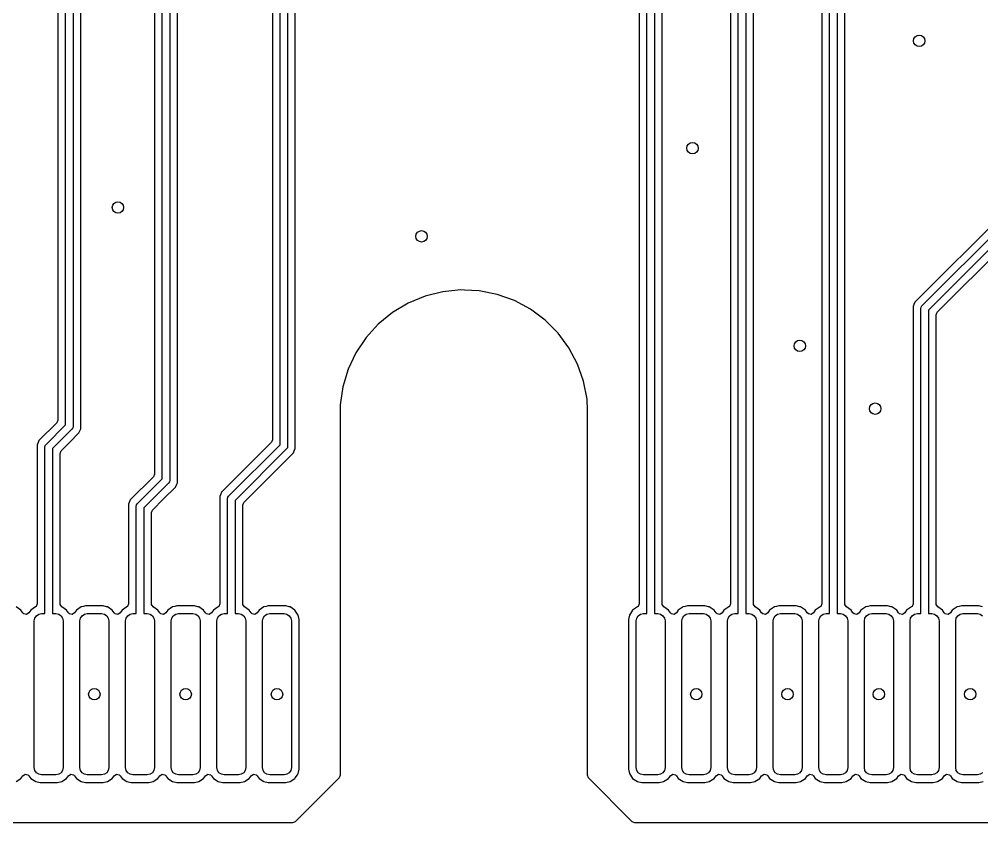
# Model space of a CAD drawing. Extents: x 114.9 to 199.6, y -137.1 to -76.7.
# Drawn here: x 172.25 to 184.9, y -137.15 to -126.59 of the extents above; entities that cross this region are included whole.
import ezdxf

# ---------------------------------------------------------------- set-up
doc = ezdxf.new("R2010")
doc.units = 0
doc.layers.add('BLACK', color=7, linetype='CONTINUOUS')

msp = doc.modelspace()

# ---------------------------------------------------------------- linework, layer by layer
at = {"layer": 'BLACK', "linetype": 'CONTINUOUS'}
for p, q in [((172.7595, -119.910065), (172.7595, -131.857364)), ((172.86, -131.919289), (172.86, -119.94)), ((172.96, -119.96071), (172.96, -131.94)), ((173.0605, -131.969936), (173.0605, -120.022635)), ((174.0295, -120.370062), (174.0295, -132.567363)), ((174.13, -132.629289), (174.13, -120.4)), ((174.23, -120.42071), (174.23, -132.65)), ((174.3305, -132.679936), (174.3305, -120.482636)), ((175.5795, -120.790062), (175.5795, -132.117363)), ((175.68, -132.179289), (175.68, -120.82)), ((175.78, -120.84071), (175.78, -132.2)), ((175.8805, -132.229936), (175.8805, -120.902636)), ((180.5, -134.4), (180.5, -121.29071)), ((180.6, -121.27), (180.6, -134.4)), ((180.7005, -134.270767), (180.7005, -121.240066)), ((180.3995, -121.352636), (180.3995, -134.270767)), ((181.5995, -122.190065), (181.5995, -134.270767)), ((181.7, -134.4), (181.7, -122.22)), ((181.8, -122.24071), (181.8, -134.4)), ((181.9005, -134.270767), (181.9005, -122.302635)), ((182.7995, -122.300065), (182.7995, -134.270767)), ((182.9, -134.4), (182.9, -122.33)), ((183, -122.35071), (183, -134.4)), ((183.1005, -134.270767), (183.1005, -123.557001)), ((185.265148, -129.062011), (184.022413, -130.304746)), ((184.114645, -130.354645), (185.38, -129.089289)), ((185.465355, -129.145356), (184.2, -130.41071)), ((184.314852, -130.437987), (185.557585, -129.195254)), ((178.057953, -130.144151), (177.818779, -130.167286)), ((178.057954, -130.144151), (178.057953, -130.144151)), ((178.105949, -130.146601), (178.057954, -130.144151)), ((178.297937, -130.156402), (178.105949, -130.146601)), ((177.5856, -130.225304), (177.363474, -130.316948)), ((177.818779, -130.167286), (177.5856, -130.225304)), ((178.533506, -130.203773), (178.297937, -130.156402)), ((178.533512, -130.203775), (178.533506, -130.203773)), ((178.75956, -130.285234), (178.533512, -130.203775)), ((177.36347, -130.31695), (177.157214, -130.440234)), ((177.363474, -130.316948), (177.36347, -130.31695)), ((178.759564, -130.285236), (178.75956, -130.285234)), ((178.759569, -130.285238), (178.759564, -130.285236)), ((178.971209, -130.399028), (178.759569, -130.285238)), ((178.97121, -130.399029), (178.971209, -130.399028)), ((178.971212, -130.39903), (178.97121, -130.399029)), ((179.163843, -130.542678), (178.971212, -130.39903)), ((184.00899, -130.337151), (183.9995, -130.360064)), ((183.9995, -130.360064), (183.9995, -130.360065)), ((183.9995, -130.360065), (183.9995, -134.270767)), ((184.022413, -130.304746), (184.00899, -130.337149)), ((184.00899, -130.337149), (184.00899, -130.337151)), ((184.1, -130.39), (184.103806, -130.370866)), ((184.1, -134.4), (184.1, -130.39)), ((184.103806, -130.370866), (184.114645, -130.354645)), ((177.157214, -130.440234), (176.971307, -130.592478)), ((184.2, -130.41071), (184.2, -134.4)), ((184.3005, -130.472635), (184.314852, -130.437987)), ((184.3005, -134.270767), (184.3005, -130.472635)), ((176.971307, -130.592478), (176.809785, -130.770378)), ((179.313154, -130.692826), (179.163843, -130.542678)), ((176.809785, -130.770378), (176.676145, -130.97008)), ((179.333274, -130.713059), (179.313154, -130.692826)), ((179.475843, -130.906487), (179.333274, -130.713059)), ((179.588449, -131.118759), (179.475843, -130.906487)), ((176.676145, -130.97008), (176.573291, -131.187253)), ((179.66865, -131.345271), (179.588449, -131.118759)), ((176.573291, -131.187253), (176.503458, -131.417174)), ((176.503458, -131.417174), (176.46816, -131.654845)), ((179.714706, -131.581107), (179.66865, -131.345271)), ((176.468159, -131.654854), (176.468082, -131.775016)), ((176.46816, -131.654845), (176.468159, -131.654854)), ((179.717817, -131.648584), (179.714706, -131.581107)), ((179.719889, -131.657871), (179.717817, -131.648584)), ((179.719557, -131.657938), (179.719889, -131.657871)), ((179.720498, -131.66267), (179.719557, -131.657938)), ((179.720499, -131.662672), (179.720498, -131.66267)), ((179.720499, -131.706825), (179.720499, -131.662672)), ((176.468082, -131.775016), (176.468082, -131.819168)), ((179.722245, -131.74525), (179.720499, -131.706825)), ((179.720499, -131.750822), (179.722245, -131.74525)), ((179.720499, -136.525942), (179.720499, -131.750822)), ((172.745148, -131.892012), (172.512414, -132.124745)), ((172.604645, -132.174645), (172.86, -131.919289)), ((172.7595, -131.857364), (172.745148, -131.892012)), ((176.468082, -131.819168), (176.468756, -131.822991)), ((176.468756, -131.822991), (176.4695, -131.8315)), ((176.4695, -131.8315), (176.4695, -136.525943)), ((172.945356, -131.975355), (172.69, -132.23071)), ((172.912841, -132.149998), (173.037588, -132.025251)), ((172.956194, -131.959134), (172.945356, -131.975355)), ((172.96, -131.94), (172.956194, -131.959134)), ((173.037588, -132.025251), (173.049043, -131.997593)), ((173.049043, -131.997593), (173.0605, -131.969936)), ((172.501953, -132.15), (172.4895, -132.180062)), ((172.501954, -132.149998), (172.501953, -132.15)), ((172.512411, -132.12475), (172.501954, -132.149998)), ((172.512414, -132.124745), (172.512411, -132.12475)), ((172.593806, -132.190866), (172.604645, -132.174645)), ((172.804852, -132.257987), (172.912841, -132.149998)), ((175.565148, -132.152011), (174.912413, -132.804746)), ((175.5795, -132.117363), (175.565148, -132.152011)), ((172.4895, -132.180062), (172.4895, -134.270767)), ((172.59, -132.21), (172.593806, -132.190866)), ((172.59, -134.4), (172.59, -132.21)), ((172.69, -132.23071), (172.69, -134.4)), ((172.7905, -132.292635), (172.804852, -132.257987)), ((172.7905, -134.270767), (172.7905, -132.292635)), ((175.004645, -132.854645), (175.68, -132.179289)), ((175.765355, -132.235356), (175.09, -132.91071)), ((175.204852, -132.937987), (175.857586, -132.285253)), ((175.776194, -132.219135), (175.765355, -132.235356)), ((175.78, -132.2), (175.776194, -132.219134)), ((175.776194, -132.219134), (175.776194, -132.219135)), ((175.857586, -132.285253), (175.857587, -132.285252)), ((175.857587, -132.285252), (175.86784, -132.260499)), ((175.86784, -132.260499), (175.8805, -132.229936)), ((174.015148, -132.602011), (173.712413, -132.904746)), ((173.804645, -132.954645), (174.13, -132.629289)), ((174.0295, -132.567363), (174.015148, -132.602011)), ((174.226194, -132.669134), (174.215356, -132.685355)), ((174.23, -132.65), (174.226194, -132.669134)), ((174.323188, -132.697587), (174.3305, -132.679936)), ((174.215356, -132.685355), (173.89, -133.01071)), ((174.150204, -132.892635), (174.307588, -132.735251)), ((174.307588, -132.735251), (174.323188, -132.697587)), ((174.912413, -132.804746), (174.89899, -132.837149)), ((173.712413, -132.904746), (173.69899, -132.937149)), ((174.004852, -133.037987), (174.150204, -132.892635)), ((174.89899, -132.837151), (174.8895, -132.860064)), ((174.8895, -132.860064), (174.8895, -132.860065)), ((174.8895, -132.860065), (174.8895, -134.270767)), ((174.89899, -132.837149), (174.89899, -132.837151)), ((174.99, -132.89), (174.993806, -132.870866)), ((174.99, -134.4), (174.99, -132.89)), ((174.993806, -132.870866), (175.004645, -132.854645)), ((175.09, -132.91071), (175.09, -134.4)), ((173.698644, -132.937987), (173.6895, -132.960065)), ((173.6895, -132.960065), (173.6895, -134.270767)), ((173.69899, -132.937151), (173.698644, -132.937987)), ((173.69899, -132.937149), (173.69899, -132.937151)), ((173.79, -132.99), (173.793806, -132.970866)), ((173.79, -134.4), (173.79, -132.99)), ((173.793806, -132.970866), (173.804645, -132.954645)), ((173.89, -133.01071), (173.89, -134.4)), ((173.9905, -133.072635), (174.004852, -133.037987)), ((175.1905, -132.972635), (175.204852, -132.937987)), ((175.1905, -134.270767), (175.1905, -132.972635)), ((173.9905, -134.270767), (173.9905, -133.072635)), ((172.275947, -134.35405), (172.211281, -134.310843)), ((172.467723, -134.311509), (172.404051, -134.354051)), ((172.475148, -134.305415), (172.467723, -134.311509)), ((172.4895, -134.270767), (172.475148, -134.305415)), ((172.791442, -134.280327), (172.7905, -134.270767)), ((172.812277, -134.311509), (172.791442, -134.280327)), ((172.875948, -134.354051), (172.812277, -134.311509)), ((173.068717, -134.310844), (173.004051, -134.354051)), ((173.068719, -134.310843), (173.068717, -134.310844)), ((173.06872, -134.310843), (173.068719, -134.310843)), ((173.096011, -134.305415), (173.06872, -134.310843)), ((173.125748, -134.2995), (173.096011, -134.305415)), ((173.354251, -134.2995), (173.125748, -134.2995)), ((173.354255, -134.2995), (173.354251, -134.2995)), ((173.399875, -134.308574), (173.354255, -134.2995)), ((173.411281, -134.310843), (173.399875, -134.308574)), ((173.475947, -134.35405), (173.411281, -134.310843)), ((173.667723, -134.311509), (173.604051, -134.354051)), ((173.675148, -134.305415), (173.667723, -134.311509)), ((173.6895, -134.270767), (173.675148, -134.305415)), ((173.991442, -134.280327), (173.9905, -134.270767)), ((174.012277, -134.311509), (173.991442, -134.280327)), ((174.075948, -134.354051), (174.012277, -134.311509)), ((174.268717, -134.310844), (174.204051, -134.354051)), ((174.268719, -134.310843), (174.268717, -134.310844)), ((174.26872, -134.310843), (174.268719, -134.310843)), ((174.296011, -134.305415), (174.26872, -134.310843)), ((174.325748, -134.2995), (174.296011, -134.305415)), ((174.554251, -134.2995), (174.325748, -134.2995)), ((174.554255, -134.2995), (174.554251, -134.2995)), ((174.599875, -134.308574), (174.554255, -134.2995)), ((174.611281, -134.310843), (174.599875, -134.308574)), ((174.675947, -134.35405), (174.611281, -134.310843)), ((174.867723, -134.311509), (174.804051, -134.354051)), ((174.875148, -134.305415), (174.867723, -134.311509)), ((174.8895, -134.270767), (174.875148, -134.305415)), ((175.191442, -134.280327), (175.1905, -134.270767)), ((175.212277, -134.311509), (175.191442, -134.280327)), ((175.275948, -134.354051), (175.212277, -134.311509)), ((175.468717, -134.310844), (175.404051, -134.354051)), ((175.468719, -134.310843), (175.468717, -134.310844)), ((175.46872, -134.310843), (175.468719, -134.310843)), ((175.496011, -134.305415), (175.46872, -134.310843)), ((175.525748, -134.2995), (175.496011, -134.305415)), ((175.754251, -134.2995), (175.525748, -134.2995)), ((175.754255, -134.2995), (175.754251, -134.2995)), ((175.799875, -134.308574), (175.754255, -134.2995)), ((175.811281, -134.310843), (175.799875, -134.308574)), ((175.875947, -134.35405), (175.811281, -134.310843)), ((180.377723, -134.311509), (180.31405, -134.354052)), ((180.385148, -134.305415), (180.377723, -134.311509)), ((180.3995, -134.270767), (180.385148, -134.305415)), ((180.701442, -134.280327), (180.7005, -134.270767)), ((180.722277, -134.311509), (180.701442, -134.280327)), ((180.785948, -134.354051), (180.722277, -134.311509)), ((180.978717, -134.310844), (180.914051, -134.354051)), ((180.978719, -134.310843), (180.978717, -134.310844)), ((180.97872, -134.310843), (180.978719, -134.310843)), ((181.006011, -134.305415), (180.97872, -134.310843)), ((181.035748, -134.2995), (181.006011, -134.305415)), ((181.264251, -134.2995), (181.035748, -134.2995)), ((181.264255, -134.2995), (181.264251, -134.2995)), ((181.309875, -134.308574), (181.264255, -134.2995)), ((181.321281, -134.310843), (181.309875, -134.308574)), ((181.385947, -134.35405), (181.321281, -134.310843)), ((181.577723, -134.311509), (181.514051, -134.354051)), ((181.585148, -134.305415), (181.577723, -134.311509)), ((181.5995, -134.270767), (181.585148, -134.305415)), ((181.901442, -134.280327), (181.9005, -134.270767)), ((181.922277, -134.311509), (181.901442, -134.280327)), ((181.985948, -134.354051), (181.922277, -134.311509)), ((182.178717, -134.310844), (182.114051, -134.354051)), ((182.178719, -134.310843), (182.178717, -134.310844)), ((182.17872, -134.310843), (182.178719, -134.310843)), ((182.206011, -134.305415), (182.17872, -134.310843)), ((182.235748, -134.2995), (182.206011, -134.305415)), ((182.464251, -134.2995), (182.235748, -134.2995)), ((182.464255, -134.2995), (182.464251, -134.2995)), ((182.509875, -134.308574), (182.464255, -134.2995)), ((182.521281, -134.310843), (182.509875, -134.308574)), ((182.585947, -134.35405), (182.521281, -134.310843)), ((182.777723, -134.311509), (182.714051, -134.354051)), ((182.785148, -134.305415), (182.777723, -134.311509)), ((182.7995, -134.270767), (182.785148, -134.305415)), ((183.101442, -134.280327), (183.1005, -134.270767)), ((183.122277, -134.311509), (183.101442, -134.280327)), ((183.185948, -134.354051), (183.122277, -134.311509)), ((183.378717, -134.310844), (183.314051, -134.354051)), ((183.378719, -134.310843), (183.378717, -134.310844)), ((183.37872, -134.310843), (183.378719, -134.310843)), ((183.406011, -134.305415), (183.37872, -134.310843)), ((183.435748, -134.2995), (183.406011, -134.305415)), ((183.664251, -134.2995), (183.435748, -134.2995)), ((183.664255, -134.2995), (183.664251, -134.2995)), ((183.709875, -134.308574), (183.664255, -134.2995)), ((183.721281, -134.310843), (183.709875, -134.308574)), ((183.785947, -134.35405), (183.721281, -134.310843)), ((183.977723, -134.311509), (183.914051, -134.354051)), ((183.985148, -134.305415), (183.977723, -134.311509)), ((183.9995, -134.270767), (183.985148, -134.305415)), ((184.301442, -134.280327), (184.3005, -134.270767)), ((184.322277, -134.311509), (184.301442, -134.280327)), ((184.385948, -134.354051), (184.322277, -134.311509)), ((184.578717, -134.310844), (184.514051, -134.354051)), ((184.578719, -134.310843), (184.578717, -134.310844)), ((184.57872, -134.310843), (184.578719, -134.310843)), ((184.606011, -134.305415), (184.57872, -134.310843)), ((184.635748, -134.2995), (184.606011, -134.305415)), ((184.864251, -134.2995), (184.635748, -134.2995)), ((184.864255, -134.2995), (184.864251, -134.2995)), ((184.909875, -134.308574), (184.864255, -134.2995)), ((172.299258, -134.388938), (172.275947, -134.35405)), ((172.312777, -134.402457), (172.299258, -134.388938)), ((172.34956, -134.409773), (172.312777, -134.402457)), ((172.380742, -134.388938), (172.34956, -134.409773)), ((172.404051, -134.354051), (172.380742, -134.388938)), ((172.457231, -134.458645), (172.477825, -134.427825)), ((172.477825, -134.427825), (172.508645, -134.407231)), ((172.508645, -134.407231), (172.545, -134.4)), ((172.545, -134.4), (172.59, -134.4)), ((172.69, -134.4), (172.735, -134.4)), ((172.735, -134.4), (172.771355, -134.407231)), ((172.771355, -134.407231), (172.802175, -134.427825)), ((172.802175, -134.427825), (172.822769, -134.458645)), ((172.899258, -134.388938), (172.875948, -134.354051)), ((172.912777, -134.402457), (172.899258, -134.388938)), ((172.94956, -134.409773), (172.912777, -134.402457)), ((172.980742, -134.388938), (172.94956, -134.409773)), ((173.004051, -134.354051), (172.980742, -134.388938)), ((173.057231, -134.458645), (173.077825, -134.427825)), ((173.077825, -134.427825), (173.108645, -134.407231)), ((173.108645, -134.407231), (173.145, -134.4)), ((173.145, -134.4), (173.335, -134.4)), ((173.335, -134.4), (173.371355, -134.407231)), ((173.371355, -134.407231), (173.402175, -134.427825)), ((173.402175, -134.427825), (173.422769, -134.458645)), ((173.499258, -134.388938), (173.475947, -134.35405)), ((173.512777, -134.402457), (173.499258, -134.388938)), ((173.54956, -134.409773), (173.512777, -134.402457)), ((173.580742, -134.388938), (173.54956, -134.409773)), ((173.604051, -134.354051), (173.580742, -134.388938)), ((173.657231, -134.458645), (173.677825, -134.427825)), ((173.677825, -134.427825), (173.708645, -134.407231)), ((173.708645, -134.407231), (173.745, -134.4)), ((173.745, -134.4), (173.79, -134.4)), ((173.89, -134.4), (173.935, -134.4)), ((173.935, -134.4), (173.971355, -134.407231)), ((173.971355, -134.407231), (174.002175, -134.427825)), ((174.002175, -134.427825), (174.022769, -134.458645)), ((174.099258, -134.388938), (174.075948, -134.354051)), ((174.112777, -134.402457), (174.099258, -134.388938)), ((174.14956, -134.409773), (174.112777, -134.402457)), ((174.180742, -134.388938), (174.14956, -134.409773)), ((174.204051, -134.354051), (174.180742, -134.388938)), ((174.257231, -134.458645), (174.277825, -134.427825)), ((174.277825, -134.427825), (174.308645, -134.407231)), ((174.308645, -134.407231), (174.345, -134.4)), ((174.345, -134.4), (174.535, -134.4)), ((174.535, -134.4), (174.571355, -134.407231)), ((174.571355, -134.407231), (174.602175, -134.427825)), ((174.602175, -134.427825), (174.622769, -134.458645)), ((174.699258, -134.388938), (174.675947, -134.35405)), ((174.712777, -134.402457), (174.699258, -134.388938)), ((174.74956, -134.409773), (174.712777, -134.402457)), ((174.780742, -134.388938), (174.74956, -134.409773)), ((174.804051, -134.354051), (174.780742, -134.388938)), ((174.857231, -134.458645), (174.877825, -134.427825)), ((174.877825, -134.427825), (174.908645, -134.407231)), ((174.908645, -134.407231), (174.945, -134.4)), ((174.945, -134.4), (174.99, -134.4)), ((175.09, -134.4), (175.135, -134.4)), ((175.135, -134.4), (175.171355, -134.407231)), ((175.171355, -134.407231), (175.202175, -134.427825)), ((175.202175, -134.427825), (175.222769, -134.458645)), ((175.299258, -134.388938), (175.275948, -134.354051)), ((175.312777, -134.402457), (175.299258, -134.388938)), ((175.34956, -134.409773), (175.312777, -134.402457)), ((175.380742, -134.388938), (175.34956, -134.409773)), ((175.404051, -134.354051), (175.380742, -134.388938)), ((175.457231, -134.458645), (175.477825, -134.427825)), ((175.477825, -134.427825), (175.508645, -134.407231)), ((175.508645, -134.407231), (175.545, -134.4)), ((175.545, -134.4), (175.735, -134.4)), ((175.735, -134.4), (175.771355, -134.407231)), ((175.771355, -134.407231), (175.802175, -134.427825)), ((175.802175, -134.427825), (175.822769, -134.458645)), ((175.875948, -134.354052), (175.875947, -134.35405)), ((175.919157, -134.41872), (175.875948, -134.354052)), ((175.930499, -134.475746), (175.919157, -134.41872)), ((180.270843, -134.41872), (180.2595, -134.475745)), ((180.31405, -134.354052), (180.270843, -134.418718)), ((180.270843, -134.418718), (180.270843, -134.41872)), ((180.367231, -134.458645), (180.387825, -134.427825)), ((180.387825, -134.427825), (180.418645, -134.407231)), ((180.418645, -134.407231), (180.455, -134.4)), ((180.455, -134.4), (180.5, -134.4)), ((180.6, -134.4), (180.645, -134.4)), ((180.645, -134.4), (180.681355, -134.407231)), ((180.681355, -134.407231), (180.712175, -134.427825)), ((180.712175, -134.427825), (180.732769, -134.458645)), ((180.809258, -134.388938), (180.785948, -134.354051)), ((180.822777, -134.402457), (180.809258, -134.388938)), ((180.85956, -134.409773), (180.822777, -134.402457)), ((180.890742, -134.388938), (180.85956, -134.409773)), ((180.914051, -134.354051), (180.890742, -134.388938)), ((180.967231, -134.458645), (180.987825, -134.427825)), ((180.987825, -134.427825), (181.018645, -134.407231)), ((181.018645, -134.407231), (181.055, -134.4)), ((181.055, -134.4), (181.245, -134.4)), ((181.245, -134.4), (181.281355, -134.407231)), ((181.281355, -134.407231), (181.312175, -134.427825)), ((181.312175, -134.427825), (181.332769, -134.458645)), ((181.409258, -134.388938), (181.385947, -134.35405)), ((181.422777, -134.402457), (181.409258, -134.388938)), ((181.45956, -134.409773), (181.422777, -134.402457)), ((181.490742, -134.388938), (181.45956, -134.409773)), ((181.514051, -134.354051), (181.490742, -134.388938)), ((181.567231, -134.458645), (181.587825, -134.427825)), ((181.587825, -134.427825), (181.618645, -134.407231)), ((181.618645, -134.407231), (181.655, -134.4)), ((181.655, -134.4), (181.7, -134.4)), ((181.8, -134.4), (181.845, -134.4)), ((181.845, -134.4), (181.881355, -134.407231)), ((181.881355, -134.407231), (181.912175, -134.427825)), ((181.912175, -134.427825), (181.932769, -134.458645)), ((182.009258, -134.388938), (181.985948, -134.354051)), ((182.022777, -134.402457), (182.009258, -134.388938)), ((182.05956, -134.409773), (182.022777, -134.402457)), ((182.090742, -134.388938), (182.05956, -134.409773)), ((182.114051, -134.354051), (182.090742, -134.388938)), ((182.167231, -134.458645), (182.187825, -134.427825)), ((182.187825, -134.427825), (182.218645, -134.407231)), ((182.218645, -134.407231), (182.255, -134.4)), ((182.255, -134.4), (182.445, -134.4)), ((182.445, -134.4), (182.481355, -134.407231)), ((182.481355, -134.407231), (182.512175, -134.427825)), ((182.512175, -134.427825), (182.532769, -134.458645)), ((182.609258, -134.388938), (182.585947, -134.35405)), ((182.622777, -134.402457), (182.609258, -134.388938)), ((182.65956, -134.409773), (182.622777, -134.402457)), ((182.690742, -134.388938), (182.65956, -134.409773)), ((182.714051, -134.354051), (182.690742, -134.388938)), ((182.767231, -134.458645), (182.787825, -134.427825)), ((182.787825, -134.427825), (182.818645, -134.407231)), ((182.818645, -134.407231), (182.855, -134.4)), ((182.855, -134.4), (182.9, -134.4)), ((183, -134.4), (183.045, -134.4)), ((183.045, -134.4), (183.081355, -134.407231)), ((183.081355, -134.407231), (183.112175, -134.427825)), ((183.112175, -134.427825), (183.132769, -134.458645)), ((183.209258, -134.388938), (183.185948, -134.354051)), ((183.222777, -134.402457), (183.209258, -134.388938)), ((183.25956, -134.409773), (183.222777, -134.402457)), ((183.290742, -134.388938), (183.25956, -134.409773)), ((183.314051, -134.354051), (183.290742, -134.388938)), ((183.367231, -134.458645), (183.387825, -134.427825)), ((183.387825, -134.427825), (183.418645, -134.407231)), ((183.418645, -134.407231), (183.455, -134.4)), ((183.455, -134.4), (183.645, -134.4)), ((183.645, -134.4), (183.681355, -134.407231)), ((183.681355, -134.407231), (183.712175, -134.427825)), ((183.712175, -134.427825), (183.732769, -134.458645)), ((183.809258, -134.388938), (183.785947, -134.35405)), ((183.822777, -134.402457), (183.809258, -134.388938)), ((183.85956, -134.409773), (183.822777, -134.402457)), ((183.890742, -134.388938), (183.85956, -134.409773)), ((183.914051, -134.354051), (183.890742, -134.388938)), ((183.967231, -134.458645), (183.987825, -134.427825)), ((183.987825, -134.427825), (184.018645, -134.407231)), ((184.018645, -134.407231), (184.055, -134.4)), ((184.055, -134.4), (184.1, -134.4)), ((184.2, -134.4), (184.245, -134.4)), ((184.245, -134.4), (184.281355, -134.407231)), ((184.281355, -134.407231), (184.312175, -134.427825)), ((184.312175, -134.427825), (184.332769, -134.458645)), ((184.409258, -134.388938), (184.385948, -134.354051)), ((184.422777, -134.402457), (184.409258, -134.388938)), ((184.45956, -134.409773), (184.422777, -134.402457)), ((184.490742, -134.388938), (184.45956, -134.409773)), ((184.514051, -134.354051), (184.490742, -134.388938)), ((184.567231, -134.458645), (184.587825, -134.427825)), ((184.587825, -134.427825), (184.618645, -134.407231)), ((184.618645, -134.407231), (184.655, -134.4)), ((184.655, -134.4), (184.845, -134.4)), ((184.845, -134.4), (184.881355, -134.407231)), ((184.881355, -134.407231), (184.912175, -134.427825)), ((172.45, -134.495), (172.457231, -134.458645)), ((172.45, -136.425), (172.45, -134.495)), ((172.822769, -134.458645), (172.83, -134.495)), ((172.83, -134.495), (172.83, -136.425)), ((173.05, -134.495), (173.057231, -134.458645)), ((173.05, -136.425), (173.05, -134.495)), ((173.422769, -134.458645), (173.43, -134.495)), ((173.43, -134.495), (173.43, -136.425)), ((173.65, -134.495), (173.657231, -134.458645)), ((173.65, -136.425), (173.65, -134.495)), ((174.022769, -134.458645), (174.03, -134.495)), ((174.03, -134.495), (174.03, -136.425)), ((174.25, -134.495), (174.257231, -134.458645)), ((174.25, -136.425), (174.25, -134.495)), ((174.622769, -134.458645), (174.63, -134.495)), ((174.63, -134.495), (174.63, -136.425)), ((174.85, -134.495), (174.857231, -134.458645)), ((174.85, -136.425), (174.85, -134.495)), ((175.222769, -134.458645), (175.23, -134.495)), ((175.23, -134.495), (175.23, -136.425)), ((175.45, -134.495), (175.457231, -134.458645)), ((175.45, -136.425), (175.45, -134.495)), ((175.822769, -134.458645), (175.83, -134.495)), ((175.83, -134.495), (175.83, -136.425)), ((175.9305, -136.444255), (175.930499, -134.475746)), ((180.2595, -134.475745), (180.2595, -134.475746)), ((180.2595, -134.475746), (180.2595, -134.475748)), ((180.2595, -134.475748), (180.2595, -136.444251)), ((180.36, -134.495), (180.367231, -134.458645)), ((180.36, -136.425), (180.36, -134.495)), ((180.732769, -134.458645), (180.74, -134.495)), ((180.74, -134.495), (180.74, -136.425)), ((180.96, -134.495), (180.967231, -134.458645)), ((180.96, -136.425), (180.96, -134.495)), ((181.332769, -134.458645), (181.34, -134.495)), ((181.34, -134.495), (181.34, -136.425)), ((181.56, -134.495), (181.567231, -134.458645)), ((181.56, -136.425), (181.56, -134.495)), ((181.932769, -134.458645), (181.94, -134.495)), ((181.94, -134.495), (181.94, -136.425)), ((182.16, -134.495), (182.167231, -134.458645)), ((182.16, -136.425), (182.16, -134.495)), ((182.532769, -134.458645), (182.54, -134.495)), ((182.54, -134.495), (182.54, -136.425)), ((182.76, -134.495), (182.767231, -134.458645)), ((182.76, -136.425), (182.76, -134.495)), ((183.132769, -134.458645), (183.14, -134.495)), ((183.14, -134.495), (183.14, -136.425)), ((183.36, -134.495), (183.367231, -134.458645)), ((183.36, -136.425), (183.36, -134.495)), ((183.732769, -134.458645), (183.74, -134.495)), ((183.74, -134.495), (183.74, -136.425)), ((183.96, -134.495), (183.967231, -134.458645)), ((183.96, -136.425), (183.96, -134.495)), ((184.332769, -134.458645), (184.34, -134.495)), ((184.34, -134.495), (184.34, -136.425)), ((184.56, -134.495), (184.567231, -134.458645)), ((184.56, -136.425), (184.56, -134.495)), ((172.457231, -136.461355), (172.45, -136.425)), ((172.477825, -136.492175), (172.457231, -136.461355)), ((172.822769, -136.461355), (172.802175, -136.492175)), ((172.83, -136.425), (172.822769, -136.461355)), ((173.057231, -136.461355), (173.05, -136.425)), ((173.077825, -136.492175), (173.057231, -136.461355)), ((173.422769, -136.461355), (173.402175, -136.492175)), ((173.43, -136.425), (173.422769, -136.461355)), ((173.657231, -136.461355), (173.65, -136.425)), ((173.677825, -136.492175), (173.657231, -136.461355)), ((174.022769, -136.461355), (174.002175, -136.492175)), ((174.03, -136.425), (174.022769, -136.461355)), ((174.257231, -136.461355), (174.25, -136.425)), ((174.277825, -136.492175), (174.257231, -136.461355)), ((174.622769, -136.461355), (174.602175, -136.492175)), ((174.63, -136.425), (174.622769, -136.461355)), ((174.857231, -136.461355), (174.85, -136.425)), ((174.877825, -136.492175), (174.857231, -136.461355)), ((175.222769, -136.461355), (175.202175, -136.492175)), ((175.23, -136.425), (175.222769, -136.461355)), ((175.457231, -136.461355), (175.45, -136.425)), ((175.477825, -136.492175), (175.457231, -136.461355)), ((175.822769, -136.461355), (175.802175, -136.492175)), ((175.83, -136.425), (175.822769, -136.461355)), ((175.919157, -136.50128), (175.9305, -136.444255)), ((180.2595, -136.444251), (180.259501, -136.444254)), ((180.259501, -136.444254), (180.270843, -136.50128)), ((180.367231, -136.461355), (180.36, -136.425)), ((180.387825, -136.492175), (180.367231, -136.461355)), ((180.732769, -136.461355), (180.712175, -136.492175)), ((180.74, -136.425), (180.732769, -136.461355)), ((180.967231, -136.461355), (180.96, -136.425)), ((180.987825, -136.492175), (180.967231, -136.461355)), ((181.332769, -136.461355), (181.312175, -136.492175)), ((181.34, -136.425), (181.332769, -136.461355)), ((181.567231, -136.461355), (181.56, -136.425)), ((181.587825, -136.492175), (181.567231, -136.461355)), ((181.932769, -136.461355), (181.912175, -136.492175)), ((181.94, -136.425), (181.932769, -136.461355)), ((182.167231, -136.461355), (182.16, -136.425)), ((182.187825, -136.492175), (182.167231, -136.461355)), ((182.532769, -136.461355), (182.512175, -136.492175)), ((182.54, -136.425), (182.532769, -136.461355)), ((182.767231, -136.461355), (182.76, -136.425)), ((182.787825, -136.492175), (182.767231, -136.461355)), ((183.132769, -136.461355), (183.112175, -136.492175)), ((183.14, -136.425), (183.132769, -136.461355)), ((183.367231, -136.461355), (183.36, -136.425)), ((183.387825, -136.492175), (183.367231, -136.461355)), ((183.732769, -136.461355), (183.712175, -136.492175)), ((183.74, -136.425), (183.732769, -136.461355)), ((183.967231, -136.461355), (183.96, -136.425)), ((183.987825, -136.492175), (183.967231, -136.461355)), ((184.332769, -136.461355), (184.312175, -136.492175)), ((184.34, -136.425), (184.332769, -136.461355)), ((184.567231, -136.461355), (184.56, -136.425)), ((184.587825, -136.492175), (184.567231, -136.461355)), ((172.21128, -136.609157), (172.275948, -136.565948)), ((172.275948, -136.565948), (172.299257, -136.531061)), ((172.299257, -136.531061), (172.330438, -136.510226)), ((172.330438, -136.510226), (172.36722, -136.517541)), ((172.36722, -136.517541), (172.380741, -136.531061)), ((172.380741, -136.531061), (172.404052, -136.565949)), ((172.404052, -136.565949), (172.468718, -136.609156)), ((172.508645, -136.512769), (172.477825, -136.492175)), ((172.545, -136.52), (172.508645, -136.512769)), ((172.735, -136.52), (172.545, -136.52)), ((172.771355, -136.512769), (172.735, -136.52)), ((172.802175, -136.492175), (172.771355, -136.512769)), ((172.81128, -136.609157), (172.875948, -136.565948)), ((172.875948, -136.565948), (172.899257, -136.531061)), ((172.899257, -136.531061), (172.930438, -136.510226)), ((172.930438, -136.510226), (172.96722, -136.517541)), ((172.96722, -136.517541), (172.980741, -136.531061)), ((172.980741, -136.531061), (173.004052, -136.565949)), ((173.004052, -136.565949), (173.068718, -136.609156)), ((173.108645, -136.512769), (173.077825, -136.492175)), ((173.145, -136.52), (173.108645, -136.512769)), ((173.335, -136.52), (173.145, -136.52)), ((173.371355, -136.512769), (173.335, -136.52)), ((173.402175, -136.492175), (173.371355, -136.512769)), ((173.41128, -136.609157), (173.475948, -136.565948)), ((173.475948, -136.565948), (173.499257, -136.531061)), ((173.499257, -136.531061), (173.530438, -136.510226)), ((173.530438, -136.510226), (173.56722, -136.517541)), ((173.56722, -136.517541), (173.580741, -136.531061)), ((173.580741, -136.531061), (173.604052, -136.565949)), ((173.604052, -136.565949), (173.668718, -136.609156)), ((173.708645, -136.512769), (173.677825, -136.492175)), ((173.745, -136.52), (173.708645, -136.512769)), ((173.935, -136.52), (173.745, -136.52)), ((173.971355, -136.512769), (173.935, -136.52)), ((174.002175, -136.492175), (173.971355, -136.512769)), ((174.01128, -136.609157), (174.075948, -136.565948)), ((174.075948, -136.565948), (174.099257, -136.531061)), ((174.099257, -136.531061), (174.130438, -136.510226)), ((174.130438, -136.510226), (174.16722, -136.517541)), ((174.16722, -136.517541), (174.180741, -136.531061)), ((174.180741, -136.531061), (174.204052, -136.565949)), ((174.204052, -136.565949), (174.268718, -136.609156)), ((174.308645, -136.512769), (174.277825, -136.492175)), ((174.345, -136.52), (174.308645, -136.512769)), ((174.535, -136.52), (174.345, -136.52)), ((174.571355, -136.512769), (174.535, -136.52)), ((174.602175, -136.492175), (174.571355, -136.512769)), ((174.61128, -136.609157), (174.675948, -136.565948)), ((174.675948, -136.565948), (174.699257, -136.531061)), ((174.699257, -136.531061), (174.730438, -136.510226)), ((174.730438, -136.510226), (174.76722, -136.517541)), ((174.76722, -136.517541), (174.780741, -136.531061)), ((174.780741, -136.531061), (174.804052, -136.565949)), ((174.804052, -136.565949), (174.868718, -136.609156)), ((174.908645, -136.512769), (174.877825, -136.492175)), ((174.945, -136.52), (174.908645, -136.512769)), ((175.135, -136.52), (174.945, -136.52)), ((175.171355, -136.512769), (175.135, -136.52)), ((175.202175, -136.492175), (175.171355, -136.512769)), ((175.21128, -136.609157), (175.275948, -136.565948)), ((175.275948, -136.565948), (175.299257, -136.531061)), ((175.299257, -136.531061), (175.330438, -136.510226)), ((175.330438, -136.510226), (175.36722, -136.517541)), ((175.36722, -136.517541), (175.380741, -136.531061)), ((175.380741, -136.531061), (175.404052, -136.565949)), ((175.404052, -136.565949), (175.468718, -136.609156)), ((175.508645, -136.512769), (175.477825, -136.492175)), ((175.545, -136.52), (175.508645, -136.512769)), ((175.735, -136.52), (175.545, -136.52)), ((175.771355, -136.512769), (175.735, -136.52)), ((175.802175, -136.492175), (175.771355, -136.512769)), ((175.81128, -136.609157), (175.875948, -136.565948)), ((175.875948, -136.565948), (175.879528, -136.560591)), ((175.879528, -136.560591), (175.908292, -136.517541)), ((176.455148, -136.560591), (175.880591, -137.135148)), ((175.908292, -136.517541), (175.919157, -136.50128)), ((176.4695, -136.525943), (176.455148, -136.560591)), ((179.734851, -136.56059), (179.720499, -136.525942)), ((180.309409, -137.135148), (179.734851, -136.56059)), ((180.270843, -136.50128), (180.270843, -136.501281)), ((180.270843, -136.501281), (180.270844, -136.501282)), ((180.270844, -136.501282), (180.314052, -136.565949)), ((180.314052, -136.565949), (180.378718, -136.609156)), ((180.418645, -136.512769), (180.387825, -136.492175)), ((180.455, -136.52), (180.418645, -136.512769)), ((180.645, -136.52), (180.455, -136.52)), ((180.681355, -136.512769), (180.645, -136.52)), ((180.712175, -136.492175), (180.681355, -136.512769)), ((180.72128, -136.609157), (180.785948, -136.565948)), ((180.785948, -136.565948), (180.809257, -136.531061)), ((180.809257, -136.531061), (180.840438, -136.510226)), ((180.840438, -136.510226), (180.87722, -136.517541)), ((180.87722, -136.517541), (180.890741, -136.531061)), ((180.890741, -136.531061), (180.914052, -136.565949)), ((180.914052, -136.565949), (180.978718, -136.609156)), ((181.018645, -136.512769), (180.987825, -136.492175)), ((181.055, -136.52), (181.018645, -136.512769)), ((181.245, -136.52), (181.055, -136.52)), ((181.281355, -136.512769), (181.245, -136.52)), ((181.312175, -136.492175), (181.281355, -136.512769)), ((181.32128, -136.609157), (181.385948, -136.565948)), ((181.385948, -136.565948), (181.409257, -136.531061)), ((181.409257, -136.531061), (181.440438, -136.510226)), ((181.440438, -136.510226), (181.47722, -136.517541)), ((181.47722, -136.517541), (181.490741, -136.531061)), ((181.490741, -136.531061), (181.514052, -136.565949)), ((181.514052, -136.565949), (181.578718, -136.609156)), ((181.618645, -136.512769), (181.587825, -136.492175)), ((181.655, -136.52), (181.618645, -136.512769)), ((181.845, -136.52), (181.655, -136.52)), ((181.881355, -136.512769), (181.845, -136.52)), ((181.912175, -136.492175), (181.881355, -136.512769)), ((181.92128, -136.609157), (181.985948, -136.565948)), ((181.985948, -136.565948), (182.009257, -136.531061)), ((182.009257, -136.531061), (182.040438, -136.510226)), ((182.040438, -136.510226), (182.07722, -136.517541)), ((182.07722, -136.517541), (182.090741, -136.531061)), ((182.090741, -136.531061), (182.114052, -136.565949)), ((182.114052, -136.565949), (182.178718, -136.609156)), ((182.218645, -136.512769), (182.187825, -136.492175)), ((182.255, -136.52), (182.218645, -136.512769)), ((182.445, -136.52), (182.255, -136.52)), ((182.481355, -136.512769), (182.445, -136.52)), ((182.512175, -136.492175), (182.481355, -136.512769)), ((182.52128, -136.609157), (182.585948, -136.565948)), ((182.585948, -136.565948), (182.609257, -136.531061)), ((182.609257, -136.531061), (182.640438, -136.510226)), ((182.640438, -136.510226), (182.67722, -136.517541)), ((182.67722, -136.517541), (182.690741, -136.531061)), ((182.690741, -136.531061), (182.714052, -136.565949)), ((182.714052, -136.565949), (182.778718, -136.609156)), ((182.818645, -136.512769), (182.787825, -136.492175)), ((182.855, -136.52), (182.818645, -136.512769)), ((183.045, -136.52), (182.855, -136.52)), ((183.081355, -136.512769), (183.045, -136.52)), ((183.112175, -136.492175), (183.081355, -136.512769)), ((183.12128, -136.609157), (183.185948, -136.565948)), ((183.185948, -136.565948), (183.209257, -136.531061)), ((183.209257, -136.531061), (183.240438, -136.510226)), ((183.240438, -136.510226), (183.27722, -136.517541)), ((183.27722, -136.517541), (183.290741, -136.531061)), ((183.290741, -136.531061), (183.314052, -136.565949)), ((183.314052, -136.565949), (183.378718, -136.609156)), ((183.418645, -136.512769), (183.387825, -136.492175)), ((183.455, -136.52), (183.418645, -136.512769)), ((183.645, -136.52), (183.455, -136.52)), ((183.681355, -136.512769), (183.645, -136.52)), ((183.712175, -136.492175), (183.681355, -136.512769)), ((183.72128, -136.609157), (183.785948, -136.565948)), ((183.785948, -136.565948), (183.809257, -136.531061)), ((183.809257, -136.531061), (183.840438, -136.510226)), ((183.840438, -136.510226), (183.87722, -136.517541)), ((183.87722, -136.517541), (183.890741, -136.531061)), ((183.890741, -136.531061), (183.914052, -136.565949)), ((183.914052, -136.565949), (183.978718, -136.609156)), ((184.018645, -136.512769), (183.987825, -136.492175)), ((184.055, -136.52), (184.018645, -136.512769)), ((184.245, -136.52), (184.055, -136.52)), ((184.281355, -136.512769), (184.245, -136.52)), ((184.312175, -136.492175), (184.281355, -136.512769)), ((184.32128, -136.609157), (184.385948, -136.565948)), ((184.385948, -136.565948), (184.409257, -136.531061)), ((184.409257, -136.531061), (184.440438, -136.510226)), ((184.440438, -136.510226), (184.47722, -136.517541)), ((184.47722, -136.517541), (184.490741, -136.531061)), ((184.490741, -136.531061), (184.514052, -136.565949)), ((184.514052, -136.565949), (184.578718, -136.609156)), ((184.618645, -136.512769), (184.587825, -136.492175)), ((184.655, -136.52), (184.618645, -136.512769)), ((184.845, -136.52), (184.655, -136.52)), ((184.881355, -136.512769), (184.845, -136.52)), ((184.912175, -136.492175), (184.881355, -136.512769)), ((172.468718, -136.609156), (172.46872, -136.609157)), ((172.46872, -136.609157), (172.525745, -136.6205)), ((172.525745, -136.6205), (172.754254, -136.620499)), ((172.754254, -136.620499), (172.81128, -136.609157)), ((173.068718, -136.609156), (173.06872, -136.609157)), ((173.06872, -136.609157), (173.125745, -136.6205)), ((173.125745, -136.6205), (173.354254, -136.620499)), ((173.354254, -136.620499), (173.41128, -136.609157)), ((173.668718, -136.609156), (173.66872, -136.609157)), ((173.66872, -136.609157), (173.725745, -136.6205)), ((173.725745, -136.6205), (173.954254, -136.620499)), ((173.954254, -136.620499), (174.01128, -136.609157)), ((174.268718, -136.609156), (174.26872, -136.609157)), ((174.26872, -136.609157), (174.325745, -136.6205)), ((174.325745, -136.6205), (174.554254, -136.620499)), ((174.554254, -136.620499), (174.61128, -136.609157)), ((174.868718, -136.609156), (174.86872, -136.609157)), ((174.86872, -136.609157), (174.925745, -136.6205)), ((174.925745, -136.6205), (175.154254, -136.620499)), ((175.154254, -136.620499), (175.21128, -136.609157)), ((175.468718, -136.609156), (175.46872, -136.609157)), ((175.46872, -136.609157), (175.525745, -136.6205)), ((175.525745, -136.6205), (175.754254, -136.620499)), ((175.754254, -136.620499), (175.81128, -136.609157)), ((180.378718, -136.609156), (180.37872, -136.609157)), ((180.37872, -136.609157), (180.435745, -136.6205)), ((180.435745, -136.6205), (180.664254, -136.620499)), ((180.664254, -136.620499), (180.72128, -136.609157)), ((180.978718, -136.609156), (180.97872, -136.609157)), ((180.97872, -136.609157), (181.035745, -136.6205)), ((181.035745, -136.6205), (181.264254, -136.620499)), ((181.264254, -136.620499), (181.32128, -136.609157)), ((181.578718, -136.609156), (181.57872, -136.609157)), ((181.57872, -136.609157), (181.635745, -136.6205)), ((181.635745, -136.6205), (181.864254, -136.620499)), ((181.864254, -136.620499), (181.92128, -136.609157)), ((182.178718, -136.609156), (182.17872, -136.609157)), ((182.17872, -136.609157), (182.235745, -136.6205)), ((182.235745, -136.6205), (182.464254, -136.620499)), ((182.464254, -136.620499), (182.52128, -136.609157)), ((182.778718, -136.609156), (182.77872, -136.609157)), ((182.77872, -136.609157), (182.835745, -136.6205)), ((182.835745, -136.6205), (183.064254, -136.620499)), ((183.064254, -136.620499), (183.12128, -136.609157)), ((183.378718, -136.609156), (183.37872, -136.609157)), ((183.37872, -136.609157), (183.435745, -136.6205)), ((183.435745, -136.6205), (183.664254, -136.620499)), ((183.664254, -136.620499), (183.72128, -136.609157)), ((183.978718, -136.609156), (183.97872, -136.609157)), ((183.97872, -136.609157), (184.035745, -136.6205)), ((184.035745, -136.6205), (184.264254, -136.620499)), ((184.264254, -136.620499), (184.32128, -136.609157)), ((184.578718, -136.609156), (184.57872, -136.609157)), ((184.57872, -136.609157), (184.635745, -136.6205)), ((184.635745, -136.6205), (184.864254, -136.620499)), ((184.864254, -136.620499), (184.92128, -136.609157)), ((175.845943, -137.1495), (167.634057, -137.1495)), ((175.880591, -137.135148), (175.845943, -137.1495)), ((180.344057, -137.1495), (180.309409, -137.135148)), ((196.955943, -137.1495), (180.344057, -137.1495))]:
    msp.add_line(p, q, dxfattribs=at)
at = {"layer": 'BLACK'}
for centre in [(184.08, -126.87), (181.1, -128.28), (173.55, -129.06), (177.54, -129.44), (182.51, -130.88), (183.501141, -131.705755), (173.24, -135.46), (174.44, -135.46), (175.64, -135.46), (181.15, -135.46), (182.35, -135.46), (183.55, -135.46), (184.75, -135.46)]:
    msp.add_circle(centre, 0.075, dxfattribs=at)
at = {"layer": 'WHITE'}
for centre in [(184.08, -126.87), (181.1, -128.28), (173.55, -129.06), (177.54, -129.44), (182.51, -130.88), (183.501141, -131.705755), (173.24, -135.46), (174.44, -135.46), (175.64, -135.46), (181.15, -135.46), (182.35, -135.46), (183.55, -135.46), (184.75, -135.46)]:
    msp.add_circle(centre, 0.075, dxfattribs=at)

doc.saveas('drawing.dxf')
